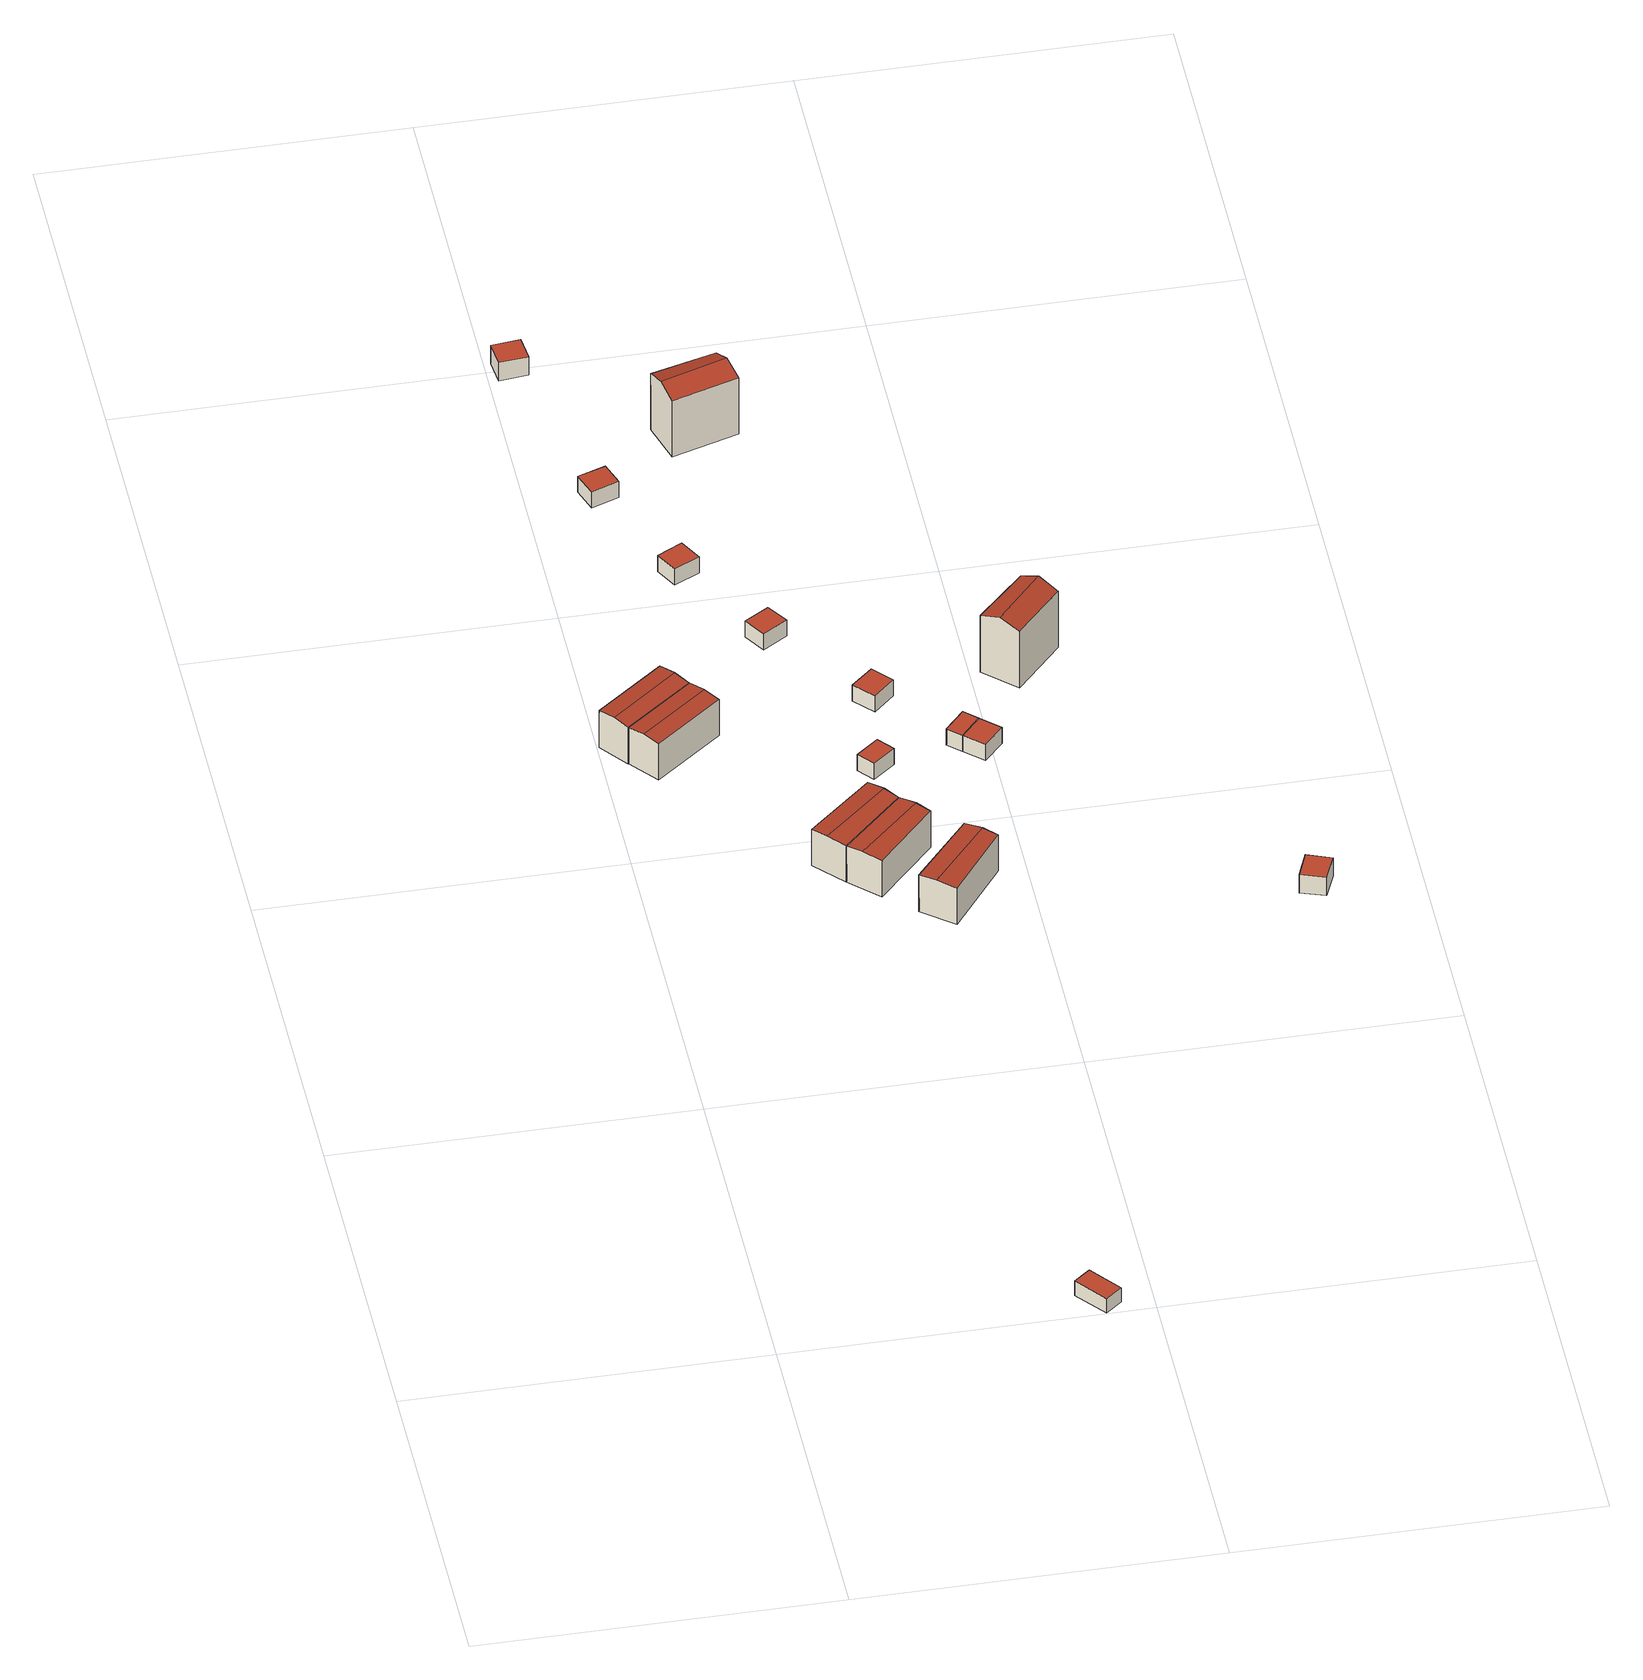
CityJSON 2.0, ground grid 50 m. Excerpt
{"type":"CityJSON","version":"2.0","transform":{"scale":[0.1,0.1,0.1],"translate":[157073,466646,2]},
"CityObjects":{
"building1":{"type":"Building","attributes":{"b3_dak_type":"horizontal","b3_extrusie":"standard","b3_h_dak_50p":4.77,"b3_h_dak_70p":4.79,"b3_h_dak_max":4.94,"b3_h_dak_min":4.69,"b3_h_maaiveld":2.38,"b3_is_glas_dak":false,"b3_kas_warenhuis":false,"b3_kwaliteitsindicator":true,"b3_mutatie_ahn3_ahn4":false,"b3_mutatie_ahn4_ahn5":false,"b3_n_nok":0,"b3_n_vlakken":1,"b3_opp_buitenmuur":40.07,"b3_opp_dak_plat":15.82,"b3_opp_dak_schuin":0,"b3_opp_grond":15.81,"b3_opp_scheidingsmuur":0,"b3_rmse_lod12":0.174,"b3_rmse_lod13":0.174,"b3_rmse_lod22":0.175,"b3_t_run":23,"b3_val3dity_lod12":"[]","b3_val3dity_lod13":"[]","b3_val3dity_lod22":"[]","b3_volume_lod12":38.02,"b3_volume_lod13":38.02,"b3_volume_lod22":37.82,"geconstateerd":false,"oorspronkelijkbouwjaar":2008,"status":"Pand in gebruik"},"children":["building1-1"]},
"building1-1":{"type":"BuildingPart","parents":["building1"],"geometry":[{"type":"Solid","lod":"2.2","boundaries":[[[[0,1,2,3]],[[4,5,6,7]],[[7,6,1,0]],[[6,5,2,1]],[[5,4,3,2]],[[4,7,0,3]]]],"semantics":{"surfaces":[{"type":"GroundSurface"},{"type":"RoofSurface"},{"type":"WallSurface"}],"values":[[0,1,2,2,2,2]]}}]},
"building2":{"type":"Building","attributes":{"b3_bag_bag_overlap":0,"b3_bouwlagen":2,"b3_dak_type":"slanted","b3_extrusie":"standard","b3_h_dak_50p":8.85,"b3_h_dak_70p":8.86,"b3_h_dak_max":9.11,"b3_h_dak_min":5.89,"b3_h_maaiveld":2.75,"b3_is_glas_dak":false,"b3_kas_warenhuis":false,"b3_kwaliteitsindicator":true,"b3_mutatie_ahn3_ahn4":false,"b3_mutatie_ahn4_ahn5":false,"b3_n_nok":0,"b3_n_vlakken":4,"b3_opp_buitenmuur":61.29,"b3_opp_dak_plat":60.73,"b3_opp_dak_schuin":0,"b3_opp_grond":60.73,"b3_opp_scheidingsmuur":133.41,"b3_rmse_lod12":1.37,"b3_rmse_lod13":1.37,"b3_rmse_lod22":0.608,"b3_t_run":32,"b3_val3dity_lod12":"[]","b3_val3dity_lod13":"[]","b3_val3dity_lod22":"[]","b3_volume_lod12":371.29,"b3_volume_lod13":371.29,"b3_volume_lod22":337.77,"geconstateerd":false,"oorspronkelijkbouwjaar":2008,"status":"Pand in gebruik"},"children":["building2-1"]},
"building2-1":{"type":"BuildingPart","parents":["building2"],"geometry":[{"type":"Solid","lod":"2.2","boundaries":[[[[8,9,10,11]],[[12,13,14,9,8]],[[15,14,13,16]],[[14,15,10,9]],[[15,16,17,11,10]],[[12,17,16,13]],[[17,12,8,11]]]],"semantics":{"surfaces":[{"type":"GroundSurface"},{"type":"WallSurface"},{"type":"RoofSurface"}],"values":[[0,1,2,1,1,2,1]]}}]},
"building3":{"type":"Building","attributes":{"b3_bag_bag_overlap":0,"b3_bouwlagen":2,"b3_dak_type":"slanted","b3_extrusie":"standard","b3_h_dak_50p":8.86,"b3_h_dak_70p":8.87,"b3_h_dak_max":9.12,"b3_h_dak_min":5.88,"b3_h_maaiveld":2.76,"b3_is_glas_dak":false,"b3_kas_warenhuis":false,"b3_kwaliteitsindicator":true,"b3_mutatie_ahn3_ahn4":false,"b3_mutatie_ahn4_ahn5":false,"b3_n_nok":0,"b3_n_vlakken":3,"b3_opp_buitenmuur":63.26,"b3_opp_dak_plat":60.65,"b3_opp_dak_schuin":0,"b3_opp_grond":60.65,"b3_opp_scheidingsmuur":131.78,"b3_rmse_lod12":1.19,"b3_rmse_lod13":1.19,"b3_rmse_lod22":0.166,"b3_t_run":33,"b3_val3dity_lod12":"[]","b3_val3dity_lod13":"[]","b3_val3dity_lod22":"[]","b3_volume_lod12":370.79,"b3_volume_lod13":370.79,"b3_volume_lod22":338.58,"geconstateerd":false,"oorspronkelijkbouwjaar":2008,"status":"Pand in gebruik"},"children":["building3-1"]},
"building3-1":{"type":"BuildingPart","parents":["building3"],"geometry":[{"type":"Solid","lod":"2.2","boundaries":[[[[18,19,20,21]],[[17,12,22,23]],[[12,17,19,18]],[[17,23,24,20,19]],[[25,24,23,22]],[[24,25,21,20]],[[25,22,12,18,21]]]],"semantics":{"surfaces":[{"type":"GroundSurface"},{"type":"RoofSurface"},{"type":"WallSurface"}],"values":[[0,1,2,2,1,2,2]]}}]},
"building4":{"type":"Building","attributes":{"b3_bag_bag_overlap":0,"b3_bouwlagen":3,"b3_dak_type":"slanted","b3_extrusie":"standard","b3_h_dak_50p":8.85,"b3_h_dak_70p":8.86,"b3_h_dak_max":9.11,"b3_h_dak_min":5.87,"b3_h_maaiveld":2.77,"b3_is_glas_dak":false,"b3_kas_warenhuis":false,"b3_kwaliteitsindicator":true,"b3_mutatie_ahn3_ahn4":false,"b3_mutatie_ahn4_ahn5":false,"b3_n_nok":0,"b3_n_vlakken":3,"b3_opp_buitenmuur":63.99,"b3_opp_dak_plat":62.67,"b3_opp_dak_schuin":0,"b3_opp_grond":62.67,"b3_opp_scheidingsmuur":132.03,"b3_rmse_lod12":1.3,"b3_rmse_lod13":1.3,"b3_rmse_lod22":0.494,"b3_t_run":30,"b3_val3dity_lod12":"[]","b3_val3dity_lod13":"[]","b3_val3dity_lod22":"[]","b3_volume_lod12":381.76,"b3_volume_lod13":381.76,"b3_volume_lod22":347.73,"geconstateerd":false,"oorspronkelijkbouwjaar":2008,"status":"Pand in gebruik"},"children":["building4-1"]},
"building4-1":{"type":"BuildingPart","parents":["building4"],"geometry":[{"type":"Solid","lod":"2.2","boundaries":[[[[26,27,28,29]],[[30,31,32,27,26]],[[33,32,31,34]],[[32,33,28,27]],[[33,34,35,29,28]],[[30,35,34,31]],[[35,30,26,29]]]],"semantics":{"surfaces":[{"type":"GroundSurface"},{"type":"WallSurface"},{"type":"RoofSurface"}],"values":[[0,1,2,1,1,2,1]]}}]},
"building5":{"type":"Building","attributes":{"b3_bag_bag_overlap":0,"b3_bouwlagen":2,"b3_dak_type":"multiple horizontal","b3_extrusie":"standard","b3_h_dak_50p":8.85,"b3_h_dak_70p":8.86,"b3_h_dak_max":9.11,"b3_h_dak_min":5.87,"b3_h_maaiveld":2.77,"b3_is_glas_dak":false,"b3_kas_warenhuis":false,"b3_kwaliteitsindicator":true,"b3_mutatie_ahn3_ahn4":false,"b3_mutatie_ahn4_ahn5":false,"b3_n_nok":0,"b3_n_vlakken":2,"b3_opp_buitenmuur":65.83,"b3_opp_dak_plat":62.48,"b3_opp_dak_schuin":0,"b3_opp_grond":62.48,"b3_opp_scheidingsmuur":129.42,"b3_rmse_lod12":1.21,"b3_rmse_lod13":1.21,"b3_rmse_lod22":0.254,"b3_t_run":26,"b3_val3dity_lod12":"[]","b3_val3dity_lod13":"[]","b3_val3dity_lod22":"[]","b3_volume_lod12":380.17,"b3_volume_lod13":380.17,"b3_volume_lod22":345.51,"geconstateerd":false,"oorspronkelijkbouwjaar":2008,"status":"Pand in gebruik"},"children":["building5-1"]},
"building5-1":{"type":"BuildingPart","parents":["building5"],"geometry":[{"type":"Solid","lod":"2.2","boundaries":[[[[36,26,29,37]],[[38,39,30,26,36]],[[35,30,39,40]],[[30,35,29,26]],[[35,40,41,37,29]],[[38,41,40,39]],[[41,38,36,37]]]],"semantics":{"surfaces":[{"type":"GroundSurface"},{"type":"WallSurface"},{"type":"RoofSurface"}],"values":[[0,1,2,1,1,2,1]]}}]},
"building6":{"type":"Building","attributes":{"b3_bag_bag_overlap":0,"b3_dak_type":"horizontal","b3_extrusie":"standard","b3_h_dak_50p":5.29,"b3_h_dak_70p":5.3,"b3_h_dak_max":5.34,"b3_h_dak_min":5.22,"b3_h_maaiveld":2.58,"b3_is_glas_dak":false,"b3_kas_warenhuis":false,"b3_kwaliteitsindicator":true,"b3_mutatie_ahn3_ahn4":false,"b3_mutatie_ahn4_ahn5":false,"b3_n_nok":0,"b3_n_vlakken":1,"b3_opp_buitenmuur":30.25,"b3_opp_dak_plat":14.35,"b3_opp_dak_schuin":0,"b3_opp_grond":14.34,"b3_opp_scheidingsmuur":10.82,"b3_rmse_lod12":0.0226,"b3_rmse_lod13":0.0226,"b3_rmse_lod22":0.0147,"b3_t_run":14,"b3_val3dity_lod12":"[]","b3_val3dity_lod13":"[]","b3_val3dity_lod22":"[]","b3_volume_lod12":38.9,"b3_volume_lod13":38.9,"b3_volume_lod22":38.82,"geconstateerd":false,"oorspronkelijkbouwjaar":2007,"status":"Pand in gebruik"},"children":["building6-1"]},
"building6-1":{"type":"BuildingPart","parents":["building6"],"geometry":[{"type":"Solid","lod":"2.2","boundaries":[[[[42,43,44,45]],[[46,47,48,49]],[[49,48,43,42]],[[48,47,44,43]],[[47,46,45,44]],[[46,49,42,45]]]],"semantics":{"surfaces":[{"type":"GroundSurface"},{"type":"RoofSurface"},{"type":"WallSurface"}],"values":[[0,1,2,2,2,2]]}}]},
"building7":{"type":"Building","attributes":{"b3_dak_type":"horizontal","b3_extrusie":"standard","b3_h_dak_50p":5.68,"b3_h_dak_70p":5.7,"b3_h_dak_max":5.79,"b3_h_dak_min":5.65,"b3_h_maaiveld":2.58,"b3_is_glas_dak":false,"b3_kas_warenhuis":false,"b3_kwaliteitsindicator":true,"b3_mutatie_ahn3_ahn4":false,"b3_mutatie_ahn4_ahn5":false,"b3_n_nok":0,"b3_n_vlakken":1,"b3_opp_buitenmuur":47.52,"b3_opp_dak_plat":14.58,"b3_opp_dak_schuin":0,"b3_opp_grond":14.58,"b3_opp_scheidingsmuur":0,"b3_rmse_lod12":0.0345,"b3_rmse_lod13":0.0345,"b3_rmse_lod22":0.0323,"b3_t_run":13,"b3_val3dity_lod12":"[]","b3_val3dity_lod13":"[]","b3_val3dity_lod22":"[]","b3_volume_lod12":45.38,"b3_volume_lod13":45.38,"b3_volume_lod22":45.31,"geconstateerd":false,"oorspronkelijkbouwjaar":2007,"status":"Pand in gebruik"},"children":["building7-1"]},
"building7-1":{"type":"BuildingPart","parents":["building7"],"geometry":[{"type":"Solid","lod":"2.2","boundaries":[[[[50,51,52,53]],[[54,55,56,57]],[[57,56,51,50]],[[56,55,52,51]],[[55,54,53,52]],[[54,57,50,53]]]],"semantics":{"surfaces":[{"type":"GroundSurface"},{"type":"RoofSurface"},{"type":"WallSurface"}],"values":[[0,1,2,2,2,2]]}}]},
"building8":{"type":"Building","attributes":{"b3_bag_bag_overlap":0,"b3_dak_type":"horizontal","b3_extrusie":"standard","b3_h_dak_50p":5.27,"b3_h_dak_70p":5.28,"b3_h_dak_max":5.34,"b3_h_dak_min":5.22,"b3_h_maaiveld":2.58,"b3_is_glas_dak":false,"b3_kas_warenhuis":false,"b3_kwaliteitsindicator":true,"b3_mutatie_ahn3_ahn4":false,"b3_mutatie_ahn4_ahn5":false,"b3_n_nok":0,"b3_n_vlakken":1,"b3_opp_buitenmuur":30.39,"b3_opp_dak_plat":14.47,"b3_opp_dak_schuin":0,"b3_opp_grond":14.47,"b3_opp_scheidingsmuur":10.69,"b3_rmse_lod12":0.0291,"b3_rmse_lod13":0.0291,"b3_rmse_lod22":0.0245,"b3_t_run":15,"b3_val3dity_lod12":"[]","b3_val3dity_lod13":"[]","b3_val3dity_lod22":"[]","b3_volume_lod12":39.11,"b3_volume_lod13":39.11,"b3_volume_lod22":39,"geconstateerd":false,"oorspronkelijkbouwjaar":2007,"status":"Pand in gebruik"},"children":["building8-1"]},
"building8-1":{"type":"BuildingPart","parents":["building8"],"geometry":[{"type":"Solid","lod":"2.2","boundaries":[[[[58,59,60,61]],[[62,63,64,65]],[[65,64,59,58]],[[64,63,60,59]],[[63,62,61,60]],[[62,65,58,61]]]],"semantics":{"surfaces":[{"type":"GroundSurface"},{"type":"RoofSurface"},{"type":"WallSurface"}],"values":[[0,1,2,2,2,2]]}}]},
"building9":{"type":"Building","attributes":{"b3_bag_bag_overlap":0,"b3_bouwlagen":3,"b3_dak_type":"slanted","b3_extrusie":"standard","b3_h_dak_50p":8.85,"b3_h_dak_70p":8.86,"b3_h_dak_max":9.12,"b3_h_dak_min":5.88,"b3_h_maaiveld":2.78,"b3_is_glas_dak":false,"b3_kas_warenhuis":false,"b3_kwaliteitsindicator":true,"b3_mutatie_ahn3_ahn4":false,"b3_mutatie_ahn4_ahn5":false,"b3_n_nok":0,"b3_n_vlakken":4,"b3_opp_buitenmuur":65.49,"b3_opp_dak_plat":62.66,"b3_opp_dak_schuin":0,"b3_opp_grond":62.66,"b3_opp_scheidingsmuur":130.29,"b3_rmse_lod12":1.4,"b3_rmse_lod13":1.4,"b3_rmse_lod22":0.717,"b3_t_run":26,"b3_val3dity_lod12":"[]","b3_val3dity_lod13":"[]","b3_val3dity_lod22":"[]","b3_volume_lod12":380.64,"b3_volume_lod13":380.64,"b3_volume_lod22":347.85,"geconstateerd":false,"oorspronkelijkbouwjaar":2008,"status":"Pand in gebruik"},"children":["building9-1"]},
"building9-1":{"type":"BuildingPart","parents":["building9"],"geometry":[{"type":"Solid","lod":"2.2","boundaries":[[[[66,67,68,69]],[[70,71,72,73]],[[71,70,67,66]],[[70,73,74,68,67]],[[75,74,73,72]],[[74,75,69,68]],[[75,72,71,66,69]]]],"semantics":{"surfaces":[{"type":"GroundSurface"},{"type":"RoofSurface"},{"type":"WallSurface"}],"values":[[0,1,2,2,1,2,2]]}}]},
"building10":{"type":"Building","attributes":{"b3_bag_bag_overlap":0,"b3_dak_type":"horizontal","b3_extrusie":"standard","b3_h_dak_50p":5.27,"b3_h_dak_70p":5.27,"b3_h_dak_max":5.32,"b3_h_dak_min":5.22,"b3_h_maaiveld":2.58,"b3_is_glas_dak":false,"b3_kas_warenhuis":false,"b3_kwaliteitsindicator":true,"b3_mutatie_ahn3_ahn4":false,"b3_mutatie_ahn4_ahn5":false,"b3_n_nok":0,"b3_n_vlakken":1,"b3_opp_buitenmuur":29.95,"b3_opp_dak_plat":14.26,"b3_opp_dak_schuin":0,"b3_opp_grond":14.26,"b3_opp_scheidingsmuur":10.72,"b3_rmse_lod12":0.0251,"b3_rmse_lod13":0.0251,"b3_rmse_lod22":0.0219,"b3_t_run":15,"b3_val3dity_lod12":"[]","b3_val3dity_lod13":"[]","b3_val3dity_lod22":"[]","b3_volume_lod12":38.42,"b3_volume_lod13":38.42,"b3_volume_lod22":38.3,"geconstateerd":false,"oorspronkelijkbouwjaar":2007,"status":"Pand in gebruik"},"children":["building10-1"]},
"building10-1":{"type":"BuildingPart","parents":["building10"],"geometry":[{"type":"Solid","lod":"2.2","boundaries":[[[[76,77,78,79]],[[80,81,82,83]],[[83,82,77,76]],[[82,81,78,77]],[[81,80,79,78]],[[80,83,76,79]]]],"semantics":{"surfaces":[{"type":"GroundSurface"},{"type":"RoofSurface"},{"type":"WallSurface"}],"values":[[0,1,2,2,2,2]]}}]},
"building11":{"type":"Building","attributes":{"b3_bag_bag_overlap":0,"b3_dak_type":"horizontal","b3_extrusie":"standard","b3_h_dak_50p":5.33,"b3_h_dak_70p":5.34,"b3_h_dak_max":5.36,"b3_h_dak_min":5.26,"b3_h_maaiveld":2.6,"b3_is_glas_dak":false,"b3_kas_warenhuis":false,"b3_kwaliteitsindicator":true,"b3_mutatie_ahn3_ahn4":false,"b3_mutatie_ahn4_ahn5":false,"b3_n_nok":0,"b3_n_vlakken":1,"b3_opp_buitenmuur":26.47,"b3_opp_dak_plat":11.43,"b3_opp_dak_schuin":0,"b3_opp_grond":11.43,"b3_opp_scheidingsmuur":10.92,"b3_rmse_lod12":0.0243,"b3_rmse_lod13":0.0243,"b3_rmse_lod22":0.0204,"b3_t_run":13,"b3_val3dity_lod12":"[]","b3_val3dity_lod13":"[]","b3_val3dity_lod22":"[]","b3_volume_lod12":31.26,"b3_volume_lod13":31.26,"b3_volume_lod22":31.16,"geconstateerd":false,"oorspronkelijkbouwjaar":2009,"status":"Pand in gebruik"},"children":["building11-1"]},
"building11-1":{"type":"BuildingPart","parents":["building11"],"geometry":[{"type":"Solid","lod":"2.2","boundaries":[[[[84,85,86,87]],[[88,89,90,91]],[[91,90,85,84]],[[90,89,86,85]],[[89,88,87,86]],[[88,91,84,87]]]],"semantics":{"surfaces":[{"type":"GroundSurface"},{"type":"RoofSurface"},{"type":"WallSurface"}],"values":[[0,1,2,2,2,2]]}}]},
"building12":{"type":"Building","attributes":{"b3_bag_bag_overlap":0,"b3_dak_type":"horizontal","b3_extrusie":"standard","b3_h_dak_50p":5.27,"b3_h_dak_70p":5.27,"b3_h_dak_max":5.3,"b3_h_dak_min":5.23,"b3_h_maaiveld":2.59,"b3_is_glas_dak":false,"b3_kas_warenhuis":false,"b3_kwaliteitsindicator":true,"b3_mutatie_ahn3_ahn4":false,"b3_mutatie_ahn4_ahn5":false,"b3_n_nok":0,"b3_n_vlakken":1,"b3_opp_buitenmuur":30.61,"b3_opp_dak_plat":14.88,"b3_opp_dak_schuin":0,"b3_opp_grond":14.88,"b3_opp_scheidingsmuur":10.66,"b3_rmse_lod12":0.0192,"b3_rmse_lod13":0.0192,"b3_rmse_lod22":0.017,"b3_t_run":15,"b3_val3dity_lod12":"[]","b3_val3dity_lod13":"[]","b3_val3dity_lod22":"[]","b3_volume_lod12":39.87,"b3_volume_lod13":39.87,"b3_volume_lod22":39.77,"geconstateerd":false,"oorspronkelijkbouwjaar":2007,"status":"Pand in gebruik"},"children":["building12-1"]},
"building12-1":{"type":"BuildingPart","parents":["building12"],"geometry":[{"type":"Solid","lod":"2.2","boundaries":[[[[92,93,94,95]],[[96,97,98,99]],[[99,98,93,92]],[[98,97,94,93]],[[97,96,95,94]],[[96,99,92,95]]]],"semantics":{"surfaces":[{"type":"GroundSurface"},{"type":"RoofSurface"},{"type":"WallSurface"}],"values":[[0,1,2,2,2,2]]}}]},
"building13":{"type":"Building","attributes":{"b3_bag_bag_overlap":0,"b3_bouwlagen":3,"b3_dak_type":"slanted","b3_extrusie":"standard","b3_h_dak_50p":11.32,"b3_h_dak_70p":12.26,"b3_h_dak_max":13.56,"b3_h_dak_min":9,"b3_h_maaiveld":2.74,"b3_h_nok":13.66,"b3_is_glas_dak":false,"b3_kas_warenhuis":false,"b3_kwaliteitsindicator":true,"b3_mutatie_ahn3_ahn4":false,"b3_mutatie_ahn4_ahn5":false,"b3_n_nok":1,"b3_n_vlakken":2,"b3_opp_buitenmuur":69.38,"b3_opp_dak_plat":0,"b3_opp_dak_schuin":80.33,"b3_opp_grond":56.95,"b3_opp_scheidingsmuur":167.33,"b3_rmse_lod12":1.64,"b3_rmse_lod13":1.64,"b3_rmse_lod22":0.0176,"b3_t_run":29,"b3_val3dity_lod12":"[]","b3_val3dity_lod13":"[]","b3_val3dity_lod22":"[]","b3_volume_lod12":537.86,"b3_volume_lod13":537.86,"b3_volume_lod22":485.99,"geconstateerd":false,"oorspronkelijkbouwjaar":2007,"status":"Pand in gebruik"},"children":["building13-1"]},
"building13-1":{"type":"BuildingPart","parents":["building13"],"geometry":[{"type":"Solid","lod":"2.2","boundaries":[[[[100,101,102,103]],[[104,105,106,107]],[[105,104,101,100]],[[104,107,108,102,101]],[[109,108,107,106]],[[108,109,103,102]],[[109,106,105,100,103]]]],"semantics":{"surfaces":[{"type":"GroundSurface"},{"type":"RoofSurface"},{"type":"WallSurface"}],"values":[[0,1,2,2,1,2,2]]}}]},
"building14":{"type":"Building","attributes":{"b3_bag_bag_overlap":0,"b3_dak_type":"horizontal","b3_extrusie":"standard","b3_h_dak_50p":5.26,"b3_h_dak_70p":5.27,"b3_h_dak_max":5.3,"b3_h_dak_min":5.22,"b3_h_maaiveld":2.57,"b3_is_glas_dak":false,"b3_kas_warenhuis":false,"b3_kwaliteitsindicator":true,"b3_mutatie_ahn3_ahn4":false,"b3_mutatie_ahn4_ahn5":false,"b3_n_nok":0,"b3_n_vlakken":1,"b3_opp_buitenmuur":24.32,"b3_opp_dak_plat":10.01,"b3_opp_dak_schuin":0,"b3_opp_grond":10.01,"b3_opp_scheidingsmuur":10.74,"b3_rmse_lod12":0.023,"b3_rmse_lod13":0.023,"b3_rmse_lod22":0.0146,"b3_t_run":9,"b3_val3dity_lod12":"[]","b3_val3dity_lod13":"[]","b3_val3dity_lod22":"[]","b3_volume_lod12":27.07,"b3_volume_lod13":27.07,"b3_volume_lod22":26.96,"geconstateerd":false,"oorspronkelijkbouwjaar":2007,"status":"Pand in gebruik"},"children":["building14-1"]},
"building14-1":{"type":"BuildingPart","parents":["building14"],"geometry":[{"type":"Solid","lod":"2.2","boundaries":[[[[110,111,112,113]],[[114,115,116,117]],[[117,116,111,110]],[[116,115,112,111]],[[115,114,113,112]],[[114,117,110,113]]]],"semantics":{"surfaces":[{"type":"GroundSurface"},{"type":"RoofSurface"},{"type":"WallSurface"}],"values":[[0,1,2,2,2,2]]}}]},
"building15":{"type":"Building","attributes":{"b3_bag_bag_overlap":0,"b3_dak_type":"horizontal","b3_extrusie":"standard","b3_h_dak_50p":5.26,"b3_h_dak_70p":5.28,"b3_h_dak_max":5.33,"b3_h_dak_min":5.21,"b3_h_maaiveld":2.57,"b3_is_glas_dak":false,"b3_kas_warenhuis":false,"b3_kwaliteitsindicator":true,"b3_mutatie_ahn3_ahn4":false,"b3_mutatie_ahn4_ahn5":false,"b3_n_nok":0,"b3_n_vlakken":1,"b3_opp_buitenmuur":29.9,"b3_opp_dak_plat":14.17,"b3_opp_dak_schuin":0,"b3_opp_grond":14.17,"b3_opp_scheidingsmuur":10.74,"b3_rmse_lod12":0.0935,"b3_rmse_lod13":0.0935,"b3_rmse_lod22":0.0918,"b3_t_run":13,"b3_val3dity_lod12":"[]","b3_val3dity_lod13":"[]","b3_val3dity_lod22":"[]","b3_volume_lod12":38.27,"b3_volume_lod13":38.27,"b3_volume_lod22":38.15,"geconstateerd":false,"oorspronkelijkbouwjaar":2007,"status":"Pand in gebruik"},"children":["building15-1"]},
"building15-1":{"type":"BuildingPart","parents":["building15"],"geometry":[{"type":"Solid","lod":"2.2","boundaries":[[[[113,112,118,119]],[[120,121,115,114]],[[114,115,112,113]],[[115,121,118,112]],[[121,120,119,118]],[[120,114,113,119]]]],"semantics":{"surfaces":[{"type":"GroundSurface"},{"type":"RoofSurface"},{"type":"WallSurface"}],"values":[[0,1,2,2,2,2]]}}]},
"building16":{"type":"Building","attributes":{"b3_bag_bag_overlap":0,"b3_bouwlagen":3,"b3_dak_type":"slanted","b3_extrusie":"standard","b3_h_dak_50p":11.56,"b3_h_dak_70p":12.45,"b3_h_dak_max":13.56,"b3_h_dak_min":9.04,"b3_h_maaiveld":2.75,"b3_h_nok":13.66,"b3_is_glas_dak":false,"b3_kas_warenhuis":false,"b3_kwaliteitsindicator":true,"b3_mutatie_ahn3_ahn4":false,"b3_mutatie_ahn4_ahn5":false,"b3_n_nok":1,"b3_n_vlakken":3,"b3_opp_buitenmuur":71.22,"b3_opp_dak_plat":0,"b3_opp_dak_schuin":78.84,"b3_opp_grond":56.21,"b3_opp_scheidingsmuur":166.21,"b3_rmse_lod12":1.58,"b3_rmse_lod13":1.58,"b3_rmse_lod22":0.138,"b3_t_run":28,"b3_val3dity_lod12":"[]","b3_val3dity_lod13":"[]","b3_val3dity_lod22":"[]","b3_volume_lod12":536.99,"b3_volume_lod13":536.99,"b3_volume_lod22":483.47,"geconstateerd":false,"oorspronkelijkbouwjaar":2007,"status":"Pand in gebruik"},"children":["building16-1"]},
"building16-1":{"type":"BuildingPart","parents":["building16"],"geometry":[{"type":"Solid","lod":"2.2","boundaries":[[[[122,123,124,125]],[[126,127,128,129]],[[127,126,123,122]],[[126,129,130,124,123]],[[131,130,129,128]],[[130,131,125,124]],[[131,128,127,122,125]]]],"semantics":{"surfaces":[{"type":"GroundSurface"},{"type":"RoofSurface"},{"type":"WallSurface"}],"values":[[0,1,2,2,1,2,2]]}}]},
"building17":{"type":"Building","attributes":{"b3_dak_type":"horizontal","b3_extrusie":"standard","b3_h_dak_50p":5.71,"b3_h_dak_70p":5.72,"b3_h_dak_max":5.8,"b3_h_dak_min":5.66,"b3_h_maaiveld":2.63,"b3_is_glas_dak":false,"b3_kas_warenhuis":false,"b3_kwaliteitsindicator":true,"b3_mutatie_ahn3_ahn4":false,"b3_mutatie_ahn4_ahn5":false,"b3_n_nok":0,"b3_n_vlakken":1,"b3_opp_buitenmuur":47.07,"b3_opp_dak_plat":14.57,"b3_opp_dak_schuin":0,"b3_opp_grond":14.57,"b3_opp_scheidingsmuur":0,"b3_rmse_lod12":0.0309,"b3_rmse_lod13":0.0309,"b3_rmse_lod22":0.0299,"b3_t_run":16,"b3_val3dity_lod12":"[]","b3_val3dity_lod13":"[]","b3_val3dity_lod22":"[]","b3_volume_lod12":44.89,"b3_volume_lod13":44.89,"b3_volume_lod22":44.85,"geconstateerd":false,"oorspronkelijkbouwjaar":2009,"status":"Pand in gebruik"},"children":["building17-1"]},
"building17-1":{"type":"BuildingPart","parents":["building17"],"geometry":[{"type":"Solid","lod":"2.2","boundaries":[[[[132,133,134,135]],[[136,137,138,139]],[[139,138,133,132]],[[138,137,134,133]],[[137,136,135,134]],[[136,139,132,135]]]],"semantics":{"surfaces":[{"type":"GroundSurface"},{"type":"RoofSurface"},{"type":"WallSurface"}],"values":[[0,1,2,2,2,2]]}}]}
},
"vertices":[
[400,44,4],[423,62,4],[457,19,4],[434,1,4],[434,1,28],[457,19,28],[423,62,28],[400,44,28],
[33,1193,7],[2,1233,7],[96,1306,7],[127,1266,7],[33,1193,69],[18,1213,72],[2,1233,69],[96,1306,69],[112,1286,72],[127,1266,69],
[33,1193,8],[127,1266,8],[159,1226,8],[65,1153,8],[49,1173,72],[143,1246,72],[159,1226,69],[65,1153,69],
[265,907,8],[227,948,8],[316,1027,8],[350,990,8],[265,907,69],[244,928,72],[227,948,69],[316,1027,69],[334,1008,72],[350,990,69],
[305,869,8],[385,955,8],[305,869,69],[283,889,72],[369,972,72],[385,955,69],
[121,1721,6],[83,1707,6],[71,1741,6],[110,1754,6],[110,1754,33],[71,1741,33],[83,1707,33],[121,1721,33],
[49,2019,6],[53,1983,6],[13,1979,6],[9,2015,6],[9,2015,37],[13,1979,37],[53,1983,37],[49,2019,37],
[143,1566,6],[178,1585,6],[195,1553,6],[159,1535,6],[159,1535,33],[195,1553,33],[178,1585,33],[143,1566,33],
[346,832,8],[423,923,8],[462,892,8],[390,797,8],[423,923,69],[346,832,69],[366,815,72],[444,907,72],[462,892,69],[390,797,69],
[282,1408,6],[248,1386,6],[229,1416,6],[263,1437,6],[263,1437,33],[229,1416,33],[248,1386,33],[282,1408,33],
[321,1126,6],[352,1151,6],[370,1129,6],[339,1104,6],[339,1104,33],[370,1129,33],[352,1151,33],[321,1126,33],
[366,1237,6],[341,1264,6],[371,1291,6],[395,1264,6],[395,1264,33],[371,1291,33],[341,1264,33],[366,1237,33],
[297,1815,7],[204,1786,7],[187,1845,7],[278,1870,7],[204,1786,102],[297,1815,102],[287,1844,113],[195,1814,113],[187,1845,102],[278,1870,102],
[444,1155,6],[471,1185,6],[489,1168,6],[462,1138,6],[462,1138,33],[489,1168,33],[471,1185,33],[444,1155,33],
[515,1144,6],[488,1115,6],[488,1115,33],[515,1144,33],
[622,1317,8],[558,1247,8],[514,1288,8],[580,1356,8],[558,1247,103],[622,1317,103],[600,1338,115],[536,1266,115],[514,1288,103],[580,1356,103],
[885,803,6],[870,766,6],[836,778,6],[851,816,6],[851,816,37],[836,778,37],[870,766,37],[885,803,37]
]}
